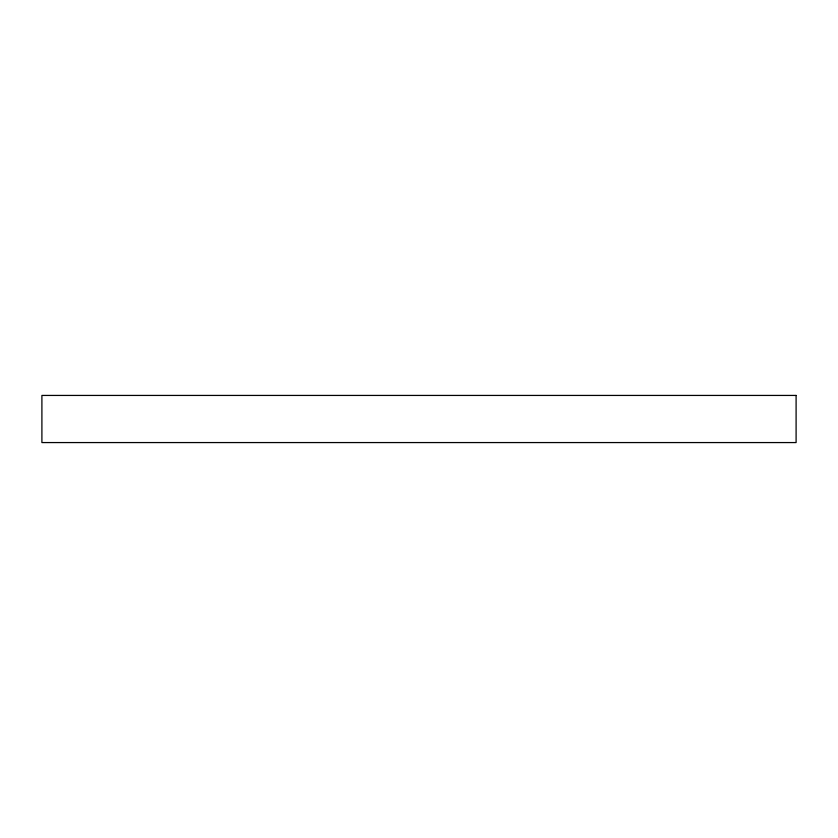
<?xml version="1.0" encoding="UTF-8"?>
<svg xmlns="http://www.w3.org/2000/svg" width="838" height="838" viewBox="0 0 838 838"><rect width="100%" height="100%" fill="white"/><g stroke="black" fill="none" stroke-linecap="round" stroke-linejoin="round"><path stroke-width="1.26" d="M796.1 395.431L41.9 395.431L41.9 442.569L796.1 442.569L796.1 395.431"/></g></svg>
